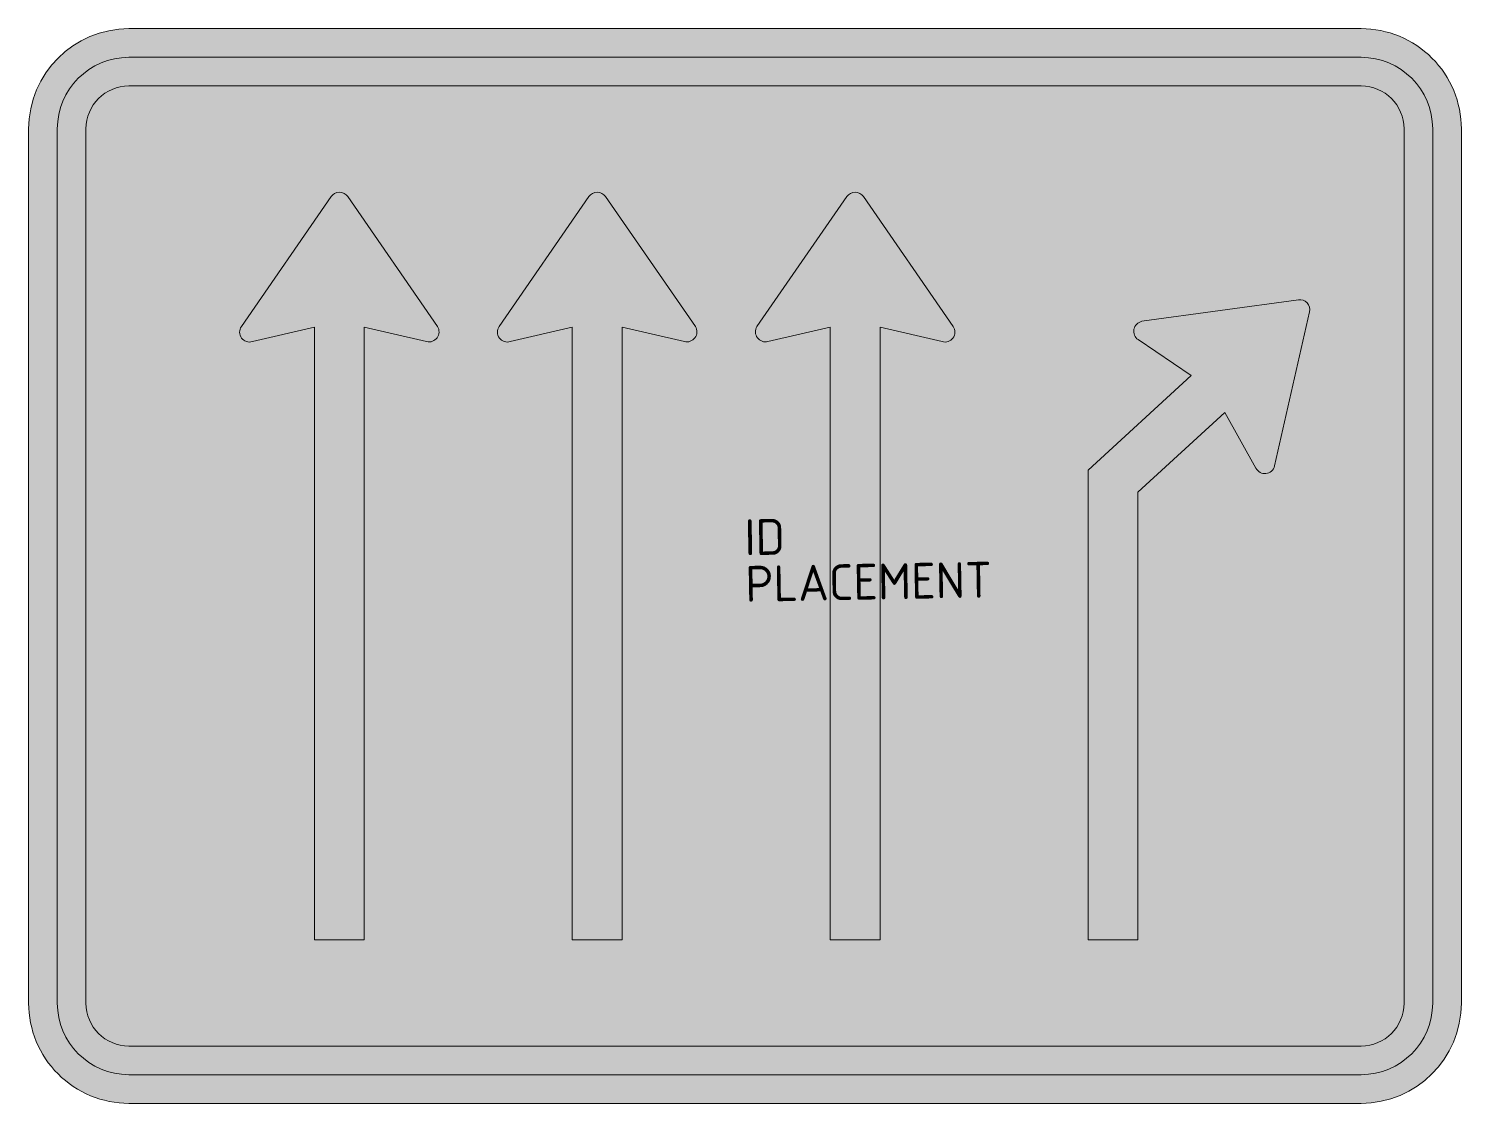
# Model space of a CAD drawing. Extents: x -5 to 5, y -3.8 to 3.8.
import ezdxf
from ezdxf.enums import TextEntityAlignment as Align

# ---------------------------------------------------------------- set-up
doc = ezdxf.new("R2010")
doc.units = 0
doc.styles.add('NLCS-ISO', font='NLCS-ISO.ttf', dxfattribs={"height": 0.25})

msp = doc.modelspace()

# ---------------------------------------------------------------- hatches: boundary and pattern name
at = {"true_color": 0x005b8c}
h = msp.add_hatch(color=146, dxfattribs=at)
h.dxf.hatch_style = 1
h.paths.add_polyline_path([(-4.440892098500626e-16, 3.75), (-4.300000000000001, 3.75, 0.4142135623730949), (-5.000000000000001, 3.05), (-5, -3.050000000000001, 0.414213562373095), (-4.300000000000001, -3.75), (-4.440892098500626e-16, -3.750000000000001), (-4.440892098500626e-16, -3.55), (-4.300000000000001, -3.55, -0.4142135623730946), (-4.799999999999999, -3.050000000000001), (-4.800000000000001, 3.05, -0.4142135623730951), (-4.300000000000001, 3.55), (-4.440892098500626e-16, 3.55)])
h = msp.add_hatch(color=146, dxfattribs=at)
h.dxf.hatch_style = 1
h.paths.add_polyline_path([(4.300000000000001, 3.750000000000001), (-4.440892098500626e-16, 3.75), (-4.440892098500626e-16, 3.55), (4.3, 3.550000000000001, -0.414213562373095), (4.8, 3.050000000000001), (4.800000000000001, -3.05, -0.4142135623730951), (4.300000000000001, -3.55), (-4.440892098500626e-16, -3.55), (-4.440892098500626e-16, -3.75), (4.300000000000001, -3.750000000000001, 0.4142135623730953), (5.000000000000001, -3.050000000000001), (5.000000000000001, 3.050000000000001, 0.4142135623730951)])
at = {"true_color": 0xf1f0ea}
h = msp.add_hatch(color=7, dxfattribs=at)
h.dxf.hatch_style = 1
h.paths.add_polyline_path([(-2.220446049250313e-16, -3.35), (-4.3, -3.35, -0.414213562373095), (-4.6, -3.05), (-4.600000000000001, 3.049999999999999, -0.4142135623730955), (-4.300000000000001, 3.35), (-4.440892098500626e-16, 3.350000000000001), (-4.440892098500626e-16, 3.55), (-4.300000000000001, 3.55, 0.4142135623730951), (-4.800000000000001, 3.05), (-4.8, -3.05, 0.4142135623730951), (-4.300000000000001, -3.55), (-4.440892098500626e-16, -3.55)])
h = msp.add_hatch(color=7, dxfattribs=at)
h.dxf.hatch_style = 1
h.paths.add_polyline_path([(4.800000000000001, -3.05), (4.8, 3.050000000000001, 0.414213562373095), (4.3, 3.550000000000001), (-4.440892098500626e-16, 3.550000000000001), (-4.440892098500626e-16, 3.35), (4.299999999999999, 3.350000000000001, -0.4142135623730955), (4.6, 3.050000000000001), (4.600000000000001, -3.05, -0.4142135623730948), (4.300000000000001, -3.35), (-4.440892098500626e-16, -3.35), (-4.440892098500626e-16, -3.55), (4.300000000000001, -3.55, 0.4142135623730951)])
at = {"true_color": 0x005b8c}
h = msp.add_hatch(color=146, dxfattribs=at)
h.dxf.hatch_style = 1
h.paths.add_polyline_path([(4.599999999999999, 3.050000000000001, 0.4142135623730949), (4.299999999999999, 3.350000000000001), (-4.300000000000001, 3.35, 0.4142135623730953), (-4.600000000000001, 3.05), (-4.600000000000001, -4.440892098500626e-16), (-3.005477648942388, -8.881784197001252e-16), (-3.005477648942388, 1.667856651395312), (-3.438540375190775, 1.565868652322766, -0.7106529340059446), (-3.515430413555034, 1.670997886874446), (-2.889454102635313, 2.577791847549503, -0.5248111310105382), (-2.773249685359958, 2.577927477475179), (-2.151002892901328, 1.678782634722532, -0.7115018078589852), (-2.222499167268313, 1.565868652322766), (-2.657138895881224, 1.667856651395312), (-2.657138895881224, 0), (-1.205477648942388, 0), (-1.205477648942388, 1.667856651395312), (-1.638540375190775, 1.565868652322767, -0.7106529340059439), (-1.715430413555034, 1.670997886874446), (-1.089454102635298, 2.577791847549526, -0.5248111310104169), (-0.9732496853599586, 2.577927477475179), (-0.3510028929013291, 1.678782634722535, -0.7115018078590026), (-0.4224991672683132, 1.565868652322767), (-0.8571388958812238, 1.667856651395312), (-0.857138895881224, 0), (0.5945223510576114, 0), (0.5945223510576114, 1.667856651395313), (0.1598826224447003, 1.565868652322767, -0.6622191255648506), (0.08299896870539758, 1.670997886874445), (0.7106331405363462, 2.577927477475179, -0.5240670413603254), (0.8267439300150836, 2.577927477475178), (1.452813868731422, 1.670997886874446, -0.662773220887444), (1.384653769127802, 1.563812716929905), (0.942861104118776, 1.667856651395312), (0.9428611041187756, -4.440892098500626e-16), (2.394522351057612, -4.440892098500626e-16), (2.394522351057612, 0.6687932542690653), (3.113297366523861, 1.328510898178227), (2.744260084207834, 1.579757251195196, -0.66221912556486), (2.769723242169878, 1.707486964873443), (3.862282420209223, 1.858352396431245, -0.5240670413609029), (3.940795682444449, 1.772810692645459), (3.695982007116076, 0.6983102902055989, -0.6627732208874366), (3.57092667076914, 0.6760477053338829), (3.348841470466083, 1.071881083109395), (2.742861104118775, 0.5156904379983751), (2.742861104118776, -4.440892098500626e-16), (4.600000000000001, -4.440892098500626e-16)])
at = {"true_color": 0xf1f0ea}
h = msp.add_hatch(color=7, dxfattribs=at)
h.dxf.hatch_style = 1
edge = h.paths.add_edge_path()
edge.add_arc((-2.831305080099327, 2.537750654516489), 0.070601741914756, 34.68489581986244, 145.4488515706468)
edge.add_line((-2.889454102635314, 2.577791847549503), (-3.515430413555034, 1.670997886874446))
edge.add_arc((-3.458679668813012, 1.631821818907351), 0.06895949050084868, 145.3819778753954, 286.980443621185)
edge.add_line((-3.438540375190775, 1.565868652322766), (-3.005477648942388, 1.667856651395312))
edge.add_line((-3.005477648942388, 1.667856651395312), (-3.005477648942388, -2.608352396431245))
edge.add_line((-3.005477648942388, -2.608352396431244), (-2.657138895881224, -2.608352396431245))
edge.add_line((-2.657138895881224, -2.608352396431245), (-2.657138895881224, 1.667856651395311))
edge.add_line((-2.657138895881224, 1.667856651395312), (-2.222499167268313, 1.565868652322766))
edge.add_arc((-2.206340928499781, 1.634729818117596), 0.07073152645549122, 256.7944809578972, 390.8476316323849)
edge.add_line((-2.145615513529011, 1.670997886874446), (-2.773249685359958, 2.577927477475179))
h = msp.add_hatch(color=7, dxfattribs=at)
h.dxf.hatch_style = 1
edge = h.paths.add_edge_path()
edge.add_arc((-1.031305080099327, 2.537750654516489), 0.070601741914756, 34.68489581986244, 145.4488515706468)
edge.add_line((-1.089454102635314, 2.577791847549504), (-1.715430413555034, 1.670997886874447))
edge.add_arc((-1.658679668813012, 1.631821818907351), 0.06895949050084868, 145.3819778753954, 286.980443621185)
edge.add_line((-1.638540375190776, 1.565868652322767), (-1.205477648942388, 1.667856651395312))
edge.add_line((-1.205477648942388, 1.667856651395312), (-1.205477648942388, -2.608352396431244))
edge.add_line((-1.205477648942388, -2.608352396431243), (-0.8571388958812238, -2.608352396431245))
edge.add_line((-0.857138895881224, -2.608352396431245), (-0.857138895881224, 1.667856651395312))
edge.add_line((-0.857138895881224, 1.667856651395312), (-0.4224991672683129, 1.565868652322767))
edge.add_arc((-0.406340928499781, 1.634729818117596), 0.07073152645549122, 256.7944809578972, 390.8476316323849)
edge.add_line((-0.3456155135290115, 1.670997886874447), (-0.9732496853599588, 2.577927477475179))
h = msp.add_hatch(color=7, dxfattribs=at)
h.dxf.hatch_style = 1
edge = h.paths.add_edge_path()
edge.add_arc((0.7686885352757149, 2.537750654516489), 0.070601741914756, 394.5511484293532, 505.3151041801376, ccw=False)
edge.add_line((0.8268375578117015, 2.577791847549504), (1.452813868731421, 1.670997886874447))
edge.add_arc((1.396063123989399, 1.631821818907351), 0.06895949050084868, 253.019556378815, 394.6180221246045, ccw=False)
edge.add_line((1.375923830367163, 1.565868652322767), (0.942861104118776, 1.667856651395312))
edge.add_line((0.942861104118776, 1.667856651395312), (0.942861104118776, -2.608352396431244))
edge.add_line((0.942861104118776, -2.608352396431243), (0.5945223510576115, -2.608352396431245))
edge.add_line((0.5945223510576114, -2.608352396431245), (0.5945223510576114, 1.667856651395312))
edge.add_line((0.5945223510576114, 1.667856651395312), (0.1598826224447003, 1.565868652322767))
edge.add_arc((0.1437243836761684, 1.634729818117596), 0.07073152645549122, 149.1523683676151, 283.2055190421028, ccw=False)
edge.add_line((0.08299896870539891, 1.670997886874447), (0.7106331405363462, 2.577927477475179))
h = msp.add_hatch(color=7, dxfattribs=at)
h.dxf.hatch_style = 1
edge = h.paths.add_edge_path()
edge.add_line((2.742861104118776, 0.5156904379983742), (2.742861104118776, -2.608352396431244))
edge.add_line((2.742861104118776, -2.608352396431244), (2.394522351057611, -2.608352396431245))
edge.add_line((2.394522351057611, -2.608352396431245), (2.394522351057611, 0.6687932542690649))
edge.add_line((2.394522351057611, 0.6687932542690649), (3.113297366523862, 1.328510898178227))
edge.add_line((3.113297366523862, 1.328510898178227), (2.744260084207834, 1.579757251195196))
edge.add_arc((2.784065733879256, 1.638224841268328), 0.07073152645549104, 101.6992031793207, 235.75235385380802, ccw=False)
edge.add_line((2.769723242169877, 1.707486964873443), (3.862282420209223, 1.858352396431246))
edge.add_arc((3.871939787520187, 1.788414272221206), 0.0706017419147557, 347.2317306315671, 457.86193899184264, ccw=False)
edge.add_line((3.940795682444477, 1.772810692645585), (3.695982007116075, 0.6983102902055993))
edge.add_arc((3.628745587998159, 0.7136294048776826), 0.06895949050084829, 205.5663911905198, 347.16485693630943, ccw=False)
edge.add_line((3.566538209049771, 0.6838694765426163), (3.348841470466083, 1.071881083109395))
edge.add_line((3.348841470466083, 1.071881083109395), (2.742861104118776, 0.5156904379983742))
at = {"true_color": 0x005b8c}
h = msp.add_hatch(color=146, dxfattribs=at)
h.dxf.hatch_style = 1
h.paths.add_polyline_path([(-3.005477648942388, -4.440892098500626e-16), (-4.600000000000001, -8.881784197001252e-16), (-4.6, -3.05, 0.4142135623730951), (-4.3, -3.35), (4.300000000000001, -3.349999999999999, 0.4142135623730948), (4.600000000000001, -3.049999999999999), (4.600000000000001, -4.440892098500626e-16), (2.742861104118775, -4.440892098500626e-16), (2.742861104118775, -2.608352396431244), (2.394522351057612, -2.608352396431246), (2.394522351057612, 0), (0.942861104118776, -4.440892098500626e-16), (0.9428611041187756, -2.608352396431243), (0.5945223510576114, -2.608352396431246), (0.594522351057611, 0), (-0.857138895881224, 0), (-0.857138895881224, -2.608352396431246), (-1.205477648942388, -2.608352396431244), (-1.205477648942389, 0), (-2.657138895881224, 0), (-2.657138895881224, -2.608352396431246), (-3.005477648942388, -2.608352396431243)])

# ---------------------------------------------------------------- linework, layer by layer
at = {"color": 145, "lineweight": 0, "true_color": 0x377daf}
msp.add_lwpolyline([(-4.3, -3.75), (4.300000000000001, -3.75, 0.4142135623730953), (5.000000000000001, -3.05), (5, 3.050000000000001, 0.4142135623730953), (4.3, 3.750000000000001), (-4.300000000000001, 3.75, 0.4142135623730953), (-5.000000000000001, 3.05), (-5, -3.050000000000001, 0.4142135623730952)], format="xyb", close=True, dxfattribs=at)
at = {"color": 7, "lineweight": 0, "true_color": 0xf1f0ea}
for points in [[(-4.3, -3.55), (4.300000000000001, -3.55, 0.414213562373095), (4.800000000000001, -3.05), (4.8, 3.050000000000001, 0.414213562373095), (4.3, 3.550000000000001), (-4.300000000000001, 3.55, 0.414213562373095), (-4.800000000000001, 3.05), (-4.8, -3.050000000000001, 0.414213562373095)], [(-4.3, -3.35), (4.300000000000001, -3.35, 0.4142135623730948), (4.600000000000001, -3.05), (4.6, 3.050000000000001, 0.4142135623730948), (4.3, 3.350000000000001), (-4.300000000000001, 3.35, 0.4142135623730948), (-4.600000000000001, 3.05), (-4.6, -3.050000000000001, 0.4142135623730943)], [(-2.657138895881224, -2.608352396431245), (-2.657138895881224, 1.667856651395312), (-2.222499167268313, 1.565868652322766, 0.6622191255648601), (-2.145615513529011, 1.670997886874446), (-2.773249685359958, 2.577927477475179, 0.5240670413603185), (-2.889360474838695, 2.577927477475179), (-3.515430413555034, 1.670997886874446, 0.7106529340059415), (-3.438540375190775, 1.565868652322766), (-3.005477648942388, 1.667856651395312), (-3.005477648942388, -2.608352396431244)], [(-0.857138895881224, -2.608352396431245), (-0.857138895881224, 1.667856651395312), (-0.4224991672683129, 1.565868652322767, 0.6622191255648601), (-0.3456155135290111, 1.670997886874447), (-0.9732496853599588, 2.577927477475179, 0.5240670413603185), (-1.089360474838695, 2.577927477475179), (-1.715430413555034, 1.670997886874447, 0.7106529340059415), (-1.638540375190776, 1.565868652322767), (-1.205477648942388, 1.667856651395312), (-1.205477648942388, -2.608352396431244)], [(0.5945223510576114, -2.608352396431245), (0.5945223510576114, 1.667856651395312), (0.1598826224447003, 1.565868652322767, -0.6622191255648601), (0.08299896870539847, 1.670997886874447), (0.7106331405363462, 2.577927477475179, -0.5240670413603185), (0.8267439300150827, 2.577927477475179), (1.452813868731421, 1.670997886874447, -0.7106529340059415), (1.375923830367163, 1.565868652322767), (0.942861104118776, 1.667856651395312), (0.942861104118776, -2.608352396431244)], [(2.742861104118776, 0.5156904379983742), (2.742861104118776, -2.608352396431244), (2.394522351057611, -2.608352396431245), (2.394522351057611, 0.6687932542690649), (3.113297366523862, 1.328510898178227), (2.744260084207834, 1.579757251195196, -0.6622191255648601), (2.769723242169877, 1.707486964873443), (3.862282420209223, 1.858352396431245, -0.5240670413603185), (3.940795682444477, 1.772810692645585), (3.695982007116076, 0.6983102902055993, -0.7106529340059415), (3.566538209049771, 0.6838694765426163), (3.348841470466083, 1.071881083109395)]]:
    msp.add_lwpolyline(points, format="xyb", close=True, dxfattribs=at)

# ---------------------------------------------------------------- texts
at = {"style": 'NLCS-ISO'}
msp.add_attdef('ID', text='', height=0.25, rotation=1, dxfattribs=at).set_placement((0, 0), align=Align.BOTTOM_LEFT)
msp.add_attdef('PLACEMENT', text='', height=0.25, rotation=1, dxfattribs=at).set_placement((0, 0), align=Align.TOP_LEFT)

doc.saveas('drawing.dxf')
